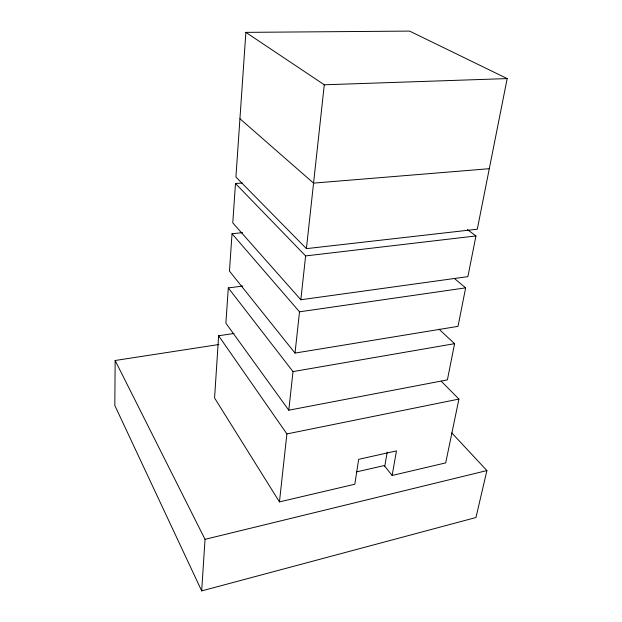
<?xml version="1.0" encoding="UTF-8"?>
<svg xmlns="http://www.w3.org/2000/svg" width="622" height="622" viewBox="0 0 622 622"><rect width="100%" height="100%" fill="white"/><g stroke="black" fill="none" stroke-linecap="round" stroke-linejoin="round"><path stroke-width="0.93" d="M218.874 344.518L115.148 360.503L114.821 405.474L201.683 590.9L475.962 517.52L486.909 470.574L451.797 432.928M201.683 590.9L205.035 539.336L115.148 360.503M233.989 333.462L218.633 335.771L214.574 397.963L279.449 501.9L354.82 484.219L358.669 459.324L396.471 450.911L392.14 475.465L445.694 462.9L458.927 399.083L441.239 381.239M242.735 286.058L228.305 287.908L225.879 323.16L288.787 410.209L447.397 379.887L454.581 343.671L439.008 329.17M242.611 232.651L232.029 233.74L229.464 271.083L295.015 353.086L458.017 326.356L465.653 287.854L454.457 278.539M242.238 182.992L235.481 183.529L232.776 222.87L300.838 299.757L467.884 276.635L475.954 235.94L467.41 229.604M245.877 32.367L235.925 177.021L306.413 248.644L477.292 229.199L507.179 78.59L409.618 31.1L245.877 32.367L324.287 84.794L507.179 78.59M288.787 410.209L293.001 371.598L228.305 287.908M295.015 353.086L299.516 311.816L232.029 233.74M300.838 299.757L305.62 255.922L235.481 183.529M306.413 248.644L324.287 84.794M279.449 501.9L286.89 433.923L218.633 335.771M384.769 466.228L387.172 452.163M205.035 539.336L486.909 470.574M356.515 471.896L384.233 465.559L392.14 475.465M286.89 433.923L458.927 399.083M293.001 371.598L454.581 343.671M299.516 311.816L465.653 287.854M305.62 255.922L475.954 235.94M489.296 168.702L313.558 183.117L239.936 118.748"/></g></svg>
